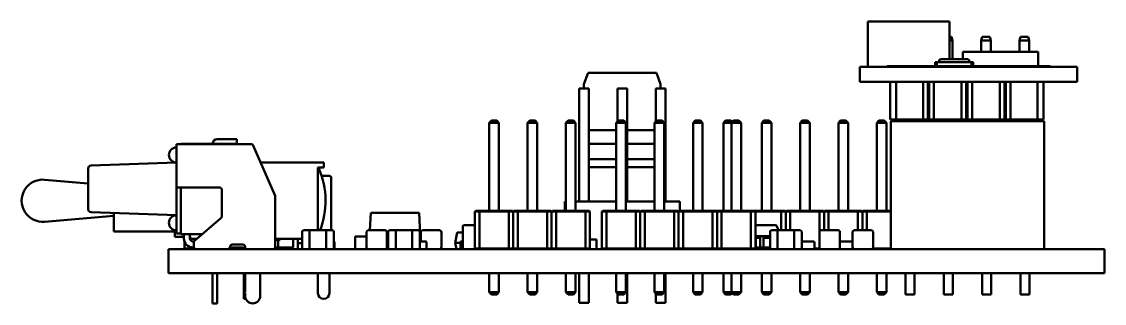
# Model space of a CAD drawing. Header units: inches. Extents: x 0.1 to 17, y 0.3 to 10.7.
# Drawn here: x 2.614 to 5.439, y 5.365 to 6.101 of the extents above; entities that cross this region are included whole.
import ezdxf

# ---------------------------------------------------------------- set-up
doc = ezdxf.new("R2010")
doc.units = ezdxf.units.IN
doc.header["$LTSCALE"] = 0.5
doc.header["$MEASUREMENT"] = 0
doc.layers.add('Visible (ANSI)', color=7, linetype='Continuous', lineweight=50)

msp = doc.modelspace()

# ---------------------------------------------------------------- linework, layer by layer
at = {"layer": 'Visible (ANSI)'}
for p, q in [((4.822, 6.1013), (4.822, 5.9832)), ((4.822, 6.1013), (5.0346, 6.1013)), ((5.0346, 6.1013), (5.0346, 6.0029)), ((5.0346, 6.062), (5.0398, 6.062)), ((5.0425, 6.0521), (5.0346, 6.0521)), ((5.0398, 6.062), (5.0425, 6.0521)), ((5.0425, 6.0029), (5.0425, 6.0521)), ((5.1199, 6.062), (5.1173, 6.0521)), ((5.1173, 6.0226), (5.1173, 6.0521)), ((5.1425, 6.0521), (5.1173, 6.0521)), ((5.1199, 6.062), (5.1398, 6.062)), ((5.1398, 6.062), (5.1425, 6.0521)), ((5.1425, 6.0226), (5.1425, 6.0521)), ((5.2199, 6.062), (5.2173, 6.0521)), ((5.2173, 6.0226), (5.2173, 6.0521)), ((5.2425, 6.0521), (5.2173, 6.0521)), ((5.2199, 6.062), (5.2398, 6.062)), ((5.2398, 6.062), (5.2425, 6.0521)), ((5.2425, 6.0226), (5.2425, 6.0521)), ((5.0692, 6.0226), (5.0692, 6.0029)), ((5.0692, 6.0226), (5.2661, 6.0226)), ((5.2661, 6.0226), (5.2661, 5.9852)), ((4.9976, 5.995), (4.9976, 5.9852)), ((4.9976, 5.995), (5.0015, 5.995)), ((5.0015, 5.995), (5.0015, 5.9852)), ((5.0015, 5.995), (5.0921, 5.995)), ((5.0074, 5.999), (5.0074, 5.995)), ((5.0113, 6.0029), (5.0153, 6.0029)), ((5.0153, 6.0029), (5.0783, 6.0029)), ((5.0783, 6.0029), (5.0822, 6.0029)), ((5.0862, 5.999), (5.0862, 5.995)), ((5.0921, 5.995), (5.0921, 5.9852)), ((5.0921, 5.995), (5.096, 5.995)), ((5.096, 5.995), (5.096, 5.9852)), ((4.081, 5.938), (4.0918, 5.9675)), ((4.0918, 5.9675), (4.2703, 5.9675)), ((4.2703, 5.9675), (4.281, 5.938)), ((4.8007, 5.9832), (4.8007, 5.9832)), ((5.3676, 5.9832), (4.8007, 5.9832)), ((4.8007, 5.9832), (5.3676, 5.9832)), ((4.8007, 5.9439), (4.8007, 5.9832)), ((4.8007, 5.9832), (5.3676, 5.9832)), ((4.872, 5.9852), (4.8759, 5.9852)), ((4.872, 5.9832), (4.872, 5.9852)), ((4.8759, 5.9852), (5.0176, 5.9852)), ((5.0176, 5.9852), (5.0216, 5.9852)), ((5.0216, 5.9852), (5.0255, 5.9852)), ((5.0216, 5.9852), (5.0216, 5.9832)), ((5.0255, 5.9852), (5.0385, 5.9852)), ((5.0385, 5.9852), (5.0425, 5.9852)), ((5.0425, 5.9852), (5.0464, 5.9852)), ((5.0425, 5.9832), (5.0425, 5.9852)), ((5.0464, 5.9852), (5.1094, 5.9852)), ((5.1094, 5.9852), (5.1133, 5.9852)), ((5.1133, 5.9852), (5.1173, 5.9852)), ((5.1133, 5.9852), (5.1133, 5.9832)), ((5.1173, 5.9852), (5.1302, 5.9852)), ((5.1302, 5.9852), (5.1342, 5.9852)), ((5.1342, 5.9852), (5.1381, 5.9852)), ((5.1342, 5.9832), (5.1342, 5.9852)), ((5.1381, 5.9852), (5.2011, 5.9852)), ((5.2011, 5.9852), (5.2051, 5.9852)), ((5.2051, 5.9852), (5.209, 5.9852)), ((5.2051, 5.9852), (5.2051, 5.9832)), ((5.209, 5.9852), (5.222, 5.9852)), ((5.222, 5.9852), (5.2259, 5.9852)), ((5.2259, 5.9852), (5.2299, 5.9852)), ((5.2259, 5.9832), (5.2259, 5.9852)), ((5.2299, 5.9852), (5.2928, 5.9852)), ((5.2928, 5.9852), (5.2968, 5.9852)), ((5.2968, 5.9852), (5.2968, 5.9832)), ((5.3676, 5.9832), (5.3676, 5.9832)), ((5.3676, 5.9439), (5.3676, 5.9832)), ((4.081, 5.938), (4.081, 5.9265)), ((4.281, 5.938), (4.281, 5.9265)), ((5.3676, 5.9439), (4.8007, 5.9439)), ((4.8007, 5.9439), (5.3676, 5.9439)), ((4.8007, 5.9439), (4.8007, 5.9439)), ((5.3676, 5.9439), (4.8007, 5.9439)), ((4.8799, 5.9261), (4.8799, 5.9439)), ((4.8956, 5.9439), (4.8956, 5.8454)), ((4.9663, 5.9439), (4.9663, 5.8454)), ((4.9781, 5.9439), (4.9781, 5.8454)), ((4.9816, 5.9439), (4.9816, 5.8454)), ((4.9934, 5.9439), (4.9934, 5.8454)), ((5.0663, 5.9439), (5.0663, 5.8454)), ((5.0781, 5.9439), (5.0781, 5.8454)), ((5.0816, 5.9439), (5.0816, 5.8454)), ((5.0934, 5.9439), (5.0934, 5.8454)), ((5.1663, 5.9439), (5.1663, 5.8454)), ((5.1781, 5.9439), (5.1781, 5.8454)), ((5.1816, 5.9439), (5.1816, 5.8454)), ((5.1934, 5.9439), (5.1934, 5.8454)), ((5.2641, 5.8454), (5.2641, 5.9439)), ((5.2799, 5.9439), (5.2799, 5.9261)), ((5.3676, 5.9439), (5.3676, 5.9439)), ((4.0936, 5.9265), (4.0684, 5.9265)), ((4.0684, 5.6313), (4.0684, 5.9265)), ((4.0936, 5.6313), (4.0936, 5.9265)), ((4.1684, 5.9265), (4.1684, 5.84)), ((4.1684, 5.9265), (4.1936, 5.9265)), ((4.1936, 5.9265), (4.1936, 5.6313)), ((4.2684, 5.9265), (4.2684, 5.84)), ((4.2684, 5.9265), (4.2936, 5.9265)), ((4.2936, 5.9265), (4.2936, 5.6313)), ((4.8799, 5.8454), (4.8799, 5.9261)), ((5.2799, 5.9261), (5.2799, 5.8454)), ((3.8343, 5.8372), (3.8402, 5.8431)), ((3.8343, 5.8372), (3.8343, 5.6068)), ((3.8595, 5.8372), (3.8343, 5.8372)), ((3.8402, 5.8431), (3.8536, 5.8431)), ((3.8595, 5.8372), (3.8536, 5.8431)), ((3.8595, 5.8372), (3.8595, 5.6068)), ((3.9343, 5.8372), (3.9402, 5.8431)), ((3.9343, 5.8372), (3.9343, 5.6068)), ((3.9595, 5.8372), (3.9343, 5.8372)), ((3.9402, 5.8431), (3.9536, 5.8431)), ((3.9595, 5.8372), (3.9536, 5.8431)), ((3.9595, 5.8372), (3.9595, 5.6068)), ((4.0343, 5.8372), (4.0402, 5.8431)), ((4.0343, 5.8372), (4.0343, 5.6068)), ((4.0595, 5.8372), (4.0343, 5.8372)), ((4.0402, 5.8431), (4.0536, 5.8431)), ((4.0595, 5.8372), (4.0536, 5.8431)), ((4.0595, 5.8372), (4.0595, 5.6068)), ((4.0936, 5.8178), (4.1656, 5.8178)), ((4.1715, 5.8431), (4.1656, 5.8372)), ((4.1656, 5.8372), (4.1656, 5.6068)), ((4.1908, 5.8372), (4.1656, 5.8372)), ((4.1715, 5.8431), (4.1849, 5.8431)), ((4.1849, 5.8431), (4.1908, 5.8372)), ((4.1908, 5.8372), (4.1908, 5.6068)), ((4.1936, 5.8178), (4.2656, 5.8178)), ((4.2715, 5.8431), (4.2656, 5.8372)), ((4.2656, 5.8372), (4.2656, 5.6068)), ((4.2908, 5.8372), (4.2656, 5.8372)), ((4.2715, 5.8431), (4.2849, 5.8431)), ((4.2849, 5.8431), (4.2908, 5.8372)), ((4.2908, 5.8372), (4.2908, 5.6068)), ((4.3715, 5.8431), (4.3656, 5.8372)), ((4.3656, 5.8372), (4.3656, 5.6068)), ((4.3908, 5.8372), (4.3656, 5.8372)), ((4.3715, 5.8431), (4.3849, 5.8431)), ((4.3849, 5.8431), (4.3908, 5.8372)), ((4.3908, 5.8372), (4.3908, 5.6068)), ((4.4448, 5.8372), (4.4507, 5.8431)), ((4.4448, 5.8372), (4.4448, 5.6068)), ((4.4656, 5.8372), (4.4448, 5.8372)), ((4.4507, 5.8431), (4.4641, 5.8431)), ((4.4678, 5.8394), (4.4641, 5.8431)), ((4.4715, 5.8431), (4.4656, 5.8372)), ((4.4656, 5.8372), (4.4656, 5.6068)), ((4.4908, 5.8372), (4.4656, 5.8372)), ((4.4715, 5.8431), (4.4849, 5.8431)), ((4.4849, 5.8431), (4.4908, 5.8372)), ((4.4908, 5.8372), (4.4908, 5.6068)), ((4.5448, 5.8372), (4.5507, 5.8431)), ((4.5448, 5.8372), (4.5448, 5.6068)), ((4.57, 5.8372), (4.5448, 5.8372)), ((4.5507, 5.8431), (4.5641, 5.8431)), ((4.57, 5.8372), (4.5641, 5.8431)), ((4.57, 5.8372), (4.57, 5.6068)), ((4.6448, 5.8372), (4.6507, 5.8431)), ((4.6448, 5.8372), (4.6448, 5.6068)), ((4.67, 5.8372), (4.6448, 5.8372)), ((4.6507, 5.8431), (4.6641, 5.8431)), ((4.67, 5.8372), (4.6641, 5.8431)), ((4.67, 5.8372), (4.67, 5.6068)), ((4.7448, 5.8372), (4.7507, 5.8431)), ((4.7448, 5.8372), (4.7448, 5.6068)), ((4.77, 5.8372), (4.7448, 5.8372)), ((4.7507, 5.8431), (4.7641, 5.8431)), ((4.77, 5.8372), (4.7641, 5.8431)), ((4.77, 5.8372), (4.77, 5.6068)), ((4.8448, 5.8372), (4.8507, 5.8431)), ((4.8448, 5.8372), (4.8448, 5.6068)), ((4.87, 5.8372), (4.8448, 5.8372)), ((4.8507, 5.8431), (4.8641, 5.8431)), ((4.87, 5.8372), (4.8641, 5.8431)), ((4.87, 5.8372), (4.87, 5.6068)), ((4.8956, 5.8454), (4.8799, 5.8454)), ((4.8814, 5.8415), (4.8814, 5.5068)), ((4.8814, 5.8415), (5.2814, 5.8415)), ((4.8956, 5.8454), (4.9663, 5.8454)), ((4.9173, 5.8415), (4.9173, 5.8454)), ((4.9425, 5.8415), (4.9425, 5.8454)), ((4.9663, 5.8454), (4.9781, 5.8454)), ((4.9781, 5.8454), (4.9816, 5.8454)), ((4.9816, 5.8454), (4.9934, 5.8454)), ((4.9934, 5.8454), (5.0663, 5.8454)), ((5.0173, 5.8415), (5.0173, 5.8454)), ((5.0425, 5.8415), (5.0425, 5.8454)), ((5.0663, 5.8454), (5.0781, 5.8454)), ((5.0781, 5.8454), (5.0816, 5.8454)), ((5.0816, 5.8454), (5.0934, 5.8454)), ((5.0934, 5.8454), (5.1663, 5.8454)), ((5.1173, 5.8415), (5.1173, 5.8454)), ((5.1425, 5.8415), (5.1425, 5.8454)), ((5.1663, 5.8454), (5.1781, 5.8454)), ((5.1781, 5.8454), (5.1816, 5.8454)), ((5.1816, 5.8454), (5.1934, 5.8454)), ((5.1934, 5.8454), (5.2641, 5.8454)), ((5.2173, 5.8415), (5.2173, 5.8454)), ((5.2425, 5.8415), (5.2425, 5.8454)), ((5.2799, 5.8454), (5.2641, 5.8454)), ((5.2814, 5.8415), (5.2814, 5.5068)), ((3.1757, 5.7942), (3.1245, 5.7942)), ((3.1757, 5.7824), (3.1757, 5.7942)), ((3.0182, 5.6683), (3.0182, 5.7813)), ((3.0182, 5.7813), (3.034, 5.7813)), ((3.03, 5.7824), (3.03, 5.7813)), ((3.1482, 5.7824), (3.03, 5.7824)), ((3.034, 5.7813), (3.2132, 5.7813)), ((3.1482, 5.7824), (3.1482, 5.7813)), ((3.1482, 5.7824), (3.1757, 5.7824)), ((3.16, 5.7813), (3.16, 5.7824)), ((3.2186, 5.7777), (3.2756, 5.6458)), ((4.0936, 5.7817), (4.1656, 5.7817)), ((4.1936, 5.7817), (4.2656, 5.7817)), ((2.7955, 5.7254), (3.0182, 5.7332)), ((3.2377, 5.7334), (3.4023, 5.7334)), ((3.4023, 5.7334), (3.4023, 5.7202)), ((4.0936, 5.7423), (4.1656, 5.7423)), ((4.1936, 5.7423), (4.2656, 5.7423)), ((2.7879, 5.7176), (2.7879, 5.6111)), ((3.3873, 5.7202), (3.3873, 5.5561)), ((3.4023, 5.7202), (3.3873, 5.7202)), ((4.0936, 5.7214), (4.1656, 5.7214)), ((4.1936, 5.7214), (4.2656, 5.7214)), ((2.7879, 5.6784), (2.6744, 5.6883)), ((3.418, 5.6982), (3.3971, 5.6982)), ((3.422, 5.5561), (3.422, 5.6942)), ((3.0182, 5.6624), (3.0182, 5.6683)), ((3.0182, 5.6683), (3.034, 5.6683)), ((3.0182, 5.5631), (3.0182, 5.6624)), ((3.03, 5.6659), (3.03, 5.6683)), ((3.03, 5.562), (3.03, 5.6659)), ((3.1304, 5.6683), (3.034, 5.6683)), ((3.1363, 5.5922), (3.1363, 5.6624)), ((3.2761, 5.6434), (3.2761, 5.5128)), ((4.031, 5.6313), (4.031, 5.6068)), ((4.031, 5.6313), (4.0343, 5.6313)), ((4.0595, 5.6313), (4.1656, 5.6313)), ((4.1908, 5.6313), (4.2656, 5.6313)), ((4.2908, 5.6313), (4.331, 5.6313)), ((4.331, 5.6313), (4.331, 5.6068)), ((2.8547, 5.5943), (2.6744, 5.5785)), ((2.7955, 5.6032), (3.0182, 5.5954)), ((2.8547, 5.5532), (2.8547, 5.6011)), ((3.5251, 5.6013), (3.5228, 5.5561)), ((3.6511, 5.6013), (3.5251, 5.6013)), ((3.6511, 5.6013), (3.6551, 5.5265)), ((3.7989, 5.6068), (3.7969, 5.6049)), ((3.7969, 5.5088), (3.7969, 5.6049)), ((3.8087, 5.6049), (3.7969, 5.6049)), ((3.7989, 5.6068), (3.8095, 5.6068)), ((3.8095, 5.6068), (3.8087, 5.6049)), ((3.8087, 5.6049), (3.8087, 5.5088)), ((3.8851, 5.6049), (3.8087, 5.6049)), ((3.8095, 5.6068), (3.8843, 5.6068)), ((3.8843, 5.6068), (3.8949, 5.6068)), ((3.8843, 5.6068), (3.8851, 5.6049)), ((3.8851, 5.5088), (3.8851, 5.6049)), ((3.8969, 5.6049), (3.8851, 5.6049)), ((3.8969, 5.6049), (3.8949, 5.6068)), ((3.8989, 5.6068), (3.8969, 5.6049)), ((3.8969, 5.6049), (3.8969, 5.5088)), ((3.8969, 5.5088), (3.8969, 5.6049)), ((3.9087, 5.6049), (3.8969, 5.6049)), ((3.8989, 5.6068), (3.9095, 5.6068)), ((3.9095, 5.6068), (3.9087, 5.6049)), ((3.9087, 5.6049), (3.9087, 5.5088)), ((3.9851, 5.6049), (3.9087, 5.6049)), ((3.9095, 5.6068), (3.9843, 5.6068)), ((3.9843, 5.6068), (3.9949, 5.6068)), ((3.9843, 5.6068), (3.9851, 5.6049)), ((3.9851, 5.5088), (3.9851, 5.6049)), ((3.9969, 5.6049), (3.9851, 5.6049)), ((3.9969, 5.6049), (3.9949, 5.6068)), ((3.9989, 5.6068), (3.9969, 5.6049)), ((3.9969, 5.5088), (3.9969, 5.6049)), ((4.0087, 5.6049), (3.9969, 5.6049)), ((3.9969, 5.6049), (3.9969, 5.5088)), ((3.9989, 5.6068), (4.0095, 5.6068)), ((4.0095, 5.6068), (4.0087, 5.6049)), ((4.0087, 5.6049), (4.0087, 5.5088)), ((4.0851, 5.6049), (4.0087, 5.6049)), ((4.0095, 5.6068), (4.0843, 5.6068)), ((4.0843, 5.6068), (4.0949, 5.6068)), ((4.0843, 5.6068), (4.0851, 5.6049)), ((4.0851, 5.5088), (4.0851, 5.6049)), ((4.0969, 5.6049), (4.0851, 5.6049)), ((4.0969, 5.6049), (4.0949, 5.6068)), ((4.0969, 5.6049), (4.0969, 5.5088)), ((4.1282, 5.6049), (4.1301, 5.6068)), ((4.1282, 5.5088), (4.1282, 5.6049)), ((4.14, 5.6049), (4.1282, 5.6049)), ((4.1301, 5.6068), (4.1408, 5.6068)), ((4.14, 5.6049), (4.1408, 5.6068)), ((4.14, 5.6049), (4.14, 5.5088)), ((4.2163, 5.6049), (4.14, 5.6049)), ((4.1408, 5.6068), (4.2155, 5.6068)), ((4.2155, 5.6068), (4.2262, 5.6068)), ((4.2163, 5.6049), (4.2155, 5.6068)), ((4.2163, 5.5088), (4.2163, 5.6049)), ((4.2282, 5.6049), (4.2163, 5.6049)), ((4.2262, 5.6068), (4.2282, 5.6049)), ((4.2282, 5.6049), (4.2301, 5.6068)), ((4.2282, 5.5088), (4.2282, 5.6049)), ((4.24, 5.6049), (4.2282, 5.6049)), ((4.2282, 5.6049), (4.2282, 5.5088)), ((4.2301, 5.6068), (4.2408, 5.6068)), ((4.24, 5.6049), (4.2408, 5.6068)), ((4.24, 5.6049), (4.24, 5.5088)), ((4.3163, 5.6049), (4.24, 5.6049)), ((4.2408, 5.6068), (4.3155, 5.6068)), ((4.3155, 5.6068), (4.3262, 5.6068)), ((4.3163, 5.6049), (4.3155, 5.6068)), ((4.3163, 5.5088), (4.3163, 5.6049)), ((4.3282, 5.6049), (4.3163, 5.6049)), ((4.3262, 5.6068), (4.3282, 5.6049)), ((4.3282, 5.6049), (4.3301, 5.6068)), ((4.3282, 5.6049), (4.3282, 5.5088)), ((4.3282, 5.5088), (4.3282, 5.6049)), ((4.34, 5.6049), (4.3282, 5.6049)), ((4.3301, 5.6068), (4.3408, 5.6068)), ((4.34, 5.6049), (4.3408, 5.6068)), ((4.34, 5.6049), (4.34, 5.5088)), ((4.4163, 5.6049), (4.34, 5.6049)), ((4.3408, 5.6068), (4.4155, 5.6068)), ((4.4155, 5.6068), (4.4262, 5.6068)), ((4.4163, 5.6049), (4.4155, 5.6068)), ((4.4163, 5.5088), (4.4163, 5.6049)), ((4.4282, 5.6049), (4.4163, 5.6049)), ((4.4262, 5.6068), (4.4282, 5.6049)), ((4.4262, 5.6068), (4.4301, 5.6068)), ((4.4282, 5.6049), (4.4301, 5.6068)), ((4.4282, 5.5088), (4.4282, 5.6049)), ((4.44, 5.6049), (4.4282, 5.6049)), ((4.4282, 5.6049), (4.4282, 5.5088)), ((4.4301, 5.6068), (4.4408, 5.6068)), ((4.44, 5.6049), (4.4408, 5.6068)), ((4.44, 5.6049), (4.44, 5.5088)), ((4.5163, 5.6049), (4.44, 5.6049)), ((4.4408, 5.6068), (4.5155, 5.6068)), ((4.5155, 5.6068), (4.5262, 5.6068)), ((4.5163, 5.6049), (4.5155, 5.6068)), ((4.5163, 5.5088), (4.5163, 5.6049)), ((4.5282, 5.6049), (4.5163, 5.6049)), ((4.5262, 5.6068), (4.5282, 5.6049)), ((4.5262, 5.6068), (4.5948, 5.6068)), ((4.5282, 5.6049), (4.5282, 5.5088)), ((4.5956, 5.6049), (4.5282, 5.6049)), ((4.5948, 5.6068), (4.6054, 5.6068)), ((4.5948, 5.6068), (4.5956, 5.6049)), ((4.5956, 5.5561), (4.5956, 5.6049)), ((4.6074, 5.6049), (4.5956, 5.6049)), ((4.6074, 5.6049), (4.6054, 5.6068)), ((4.6094, 5.6068), (4.6074, 5.6049)), ((4.6074, 5.5561), (4.6074, 5.6049)), ((4.6192, 5.6049), (4.6074, 5.6049)), ((4.6074, 5.6049), (4.6074, 5.5561)), ((4.6094, 5.6068), (4.62, 5.6068)), ((4.62, 5.6068), (4.6192, 5.6049)), ((4.6192, 5.6049), (4.6192, 5.5561)), ((4.6956, 5.6049), (4.6192, 5.6049)), ((4.62, 5.6068), (4.6948, 5.6068)), ((4.6948, 5.6068), (4.7054, 5.6068)), ((4.6948, 5.6068), (4.6956, 5.6049)), ((4.6956, 5.5533), (4.6956, 5.6049)), ((4.7074, 5.6049), (4.6956, 5.6049)), ((4.7074, 5.6049), (4.7054, 5.6068)), ((4.7094, 5.6068), (4.7074, 5.6049)), ((4.7074, 5.6049), (4.7074, 5.5561)), ((4.7074, 5.5561), (4.7074, 5.6049)), ((4.7192, 5.6049), (4.7074, 5.6049)), ((4.7094, 5.6068), (4.72, 5.6068)), ((4.72, 5.6068), (4.7192, 5.6049)), ((4.7192, 5.6049), (4.7192, 5.5561)), ((4.7956, 5.6049), (4.7192, 5.6049)), ((4.72, 5.6068), (4.7948, 5.6068)), ((4.7948, 5.6068), (4.8054, 5.6068)), ((4.7948, 5.6068), (4.7956, 5.6049)), ((4.7956, 5.5561), (4.7956, 5.6049)), ((4.8074, 5.6049), (4.7956, 5.6049)), ((4.8074, 5.6049), (4.8054, 5.6068)), ((4.8094, 5.6068), (4.8074, 5.6049)), ((4.8074, 5.5561), (4.8074, 5.6049)), ((4.8192, 5.6049), (4.8074, 5.6049)), ((4.8074, 5.6049), (4.8074, 5.5561)), ((4.8094, 5.6068), (4.82, 5.6068)), ((4.82, 5.6068), (4.8192, 5.6049)), ((4.8192, 5.6049), (4.8192, 5.5561)), ((4.8814, 5.6049), (4.8192, 5.6049)), ((4.82, 5.6068), (4.8814, 5.6068)), ((3.0656, 5.5283), (3.1343, 5.5878)), ((3.7653, 5.5108), (3.7653, 5.5659)), ((3.7692, 5.5698), (3.7969, 5.5698)), ((4.5282, 5.5698), (4.5801, 5.5698)), ((4.5883, 5.5561), (4.5841, 5.567)), ((2.8547, 5.5532), (3.0141, 5.5532)), ((3.0141, 5.5389), (3.0141, 5.5532)), ((3.0377, 5.5389), (3.0141, 5.5389)), ((3.0182, 5.5474), (3.0182, 5.5631)), ((3.0182, 5.5474), (3.03, 5.5474)), ((3.03, 5.562), (3.03, 5.5462)), ((3.03, 5.5462), (3.0863, 5.5462)), ((3.0377, 5.5462), (3.0377, 5.5348)), ((3.0535, 5.5413), (3.0535, 5.5462)), ((3.0535, 5.5348), (3.0535, 5.5462)), ((3.0538, 5.5389), (3.0535, 5.5389)), ((3.346, 5.5521), (3.346, 5.5108)), ((3.3657, 5.5561), (3.3499, 5.5561)), ((3.3657, 5.5521), (3.3657, 5.5561)), ((3.409, 5.5561), (3.3657, 5.5561)), ((3.3657, 5.5561), (3.3657, 5.5521)), ((3.3657, 5.5108), (3.3657, 5.5521)), ((3.3657, 5.5108), (3.3657, 5.5521)), ((3.409, 5.5521), (3.409, 5.5561)), ((3.4247, 5.5561), (3.409, 5.5561)), ((3.409, 5.5561), (3.409, 5.5521)), ((3.409, 5.5108), (3.409, 5.5521)), ((3.409, 5.5108), (3.409, 5.5521)), ((3.4287, 5.5108), (3.4287, 5.5521)), ((3.5143, 5.5403), (3.484, 5.5403)), ((3.484, 5.5068), (3.484, 5.5403)), ((3.5143, 5.5521), (3.5143, 5.5108)), ((3.5635, 5.5561), (3.5182, 5.5561)), ((3.5674, 5.5108), (3.5674, 5.5521)), ((3.5704, 5.5521), (3.5704, 5.5108)), ((3.5901, 5.5561), (3.5743, 5.5561)), ((3.5901, 5.5521), (3.5901, 5.5561)), ((3.6334, 5.5561), (3.5901, 5.5561)), ((3.5901, 5.5561), (3.5901, 5.5521)), ((3.5901, 5.5108), (3.5901, 5.5521)), ((3.5901, 5.5108), (3.5901, 5.5521)), ((3.6334, 5.5521), (3.6334, 5.5561)), ((3.6491, 5.5561), (3.6334, 5.5561)), ((3.6334, 5.5561), (3.6334, 5.5521)), ((3.6334, 5.5108), (3.6334, 5.5521)), ((3.6334, 5.5108), (3.6334, 5.5521)), ((3.6531, 5.5108), (3.6531, 5.5521)), ((3.656, 5.5521), (3.656, 5.5265)), ((3.7052, 5.5561), (3.66, 5.5561)), ((3.7092, 5.5108), (3.7092, 5.5521)), ((3.7505, 5.5505), (3.7456, 5.523)), ((3.7653, 5.5505), (3.7505, 5.5505)), ((4.5282, 5.5408), (4.5295, 5.5408)), ((4.5295, 5.5408), (4.5405, 5.5408)), ((4.5295, 5.5408), (4.5295, 5.5389)), ((4.5295, 5.5131), (4.5295, 5.5389)), ((4.5295, 5.5365), (4.5405, 5.5365)), ((4.5405, 5.5408), (4.5405, 5.5389)), ((4.5405, 5.5408), (4.5491, 5.5408)), ((4.5405, 5.5131), (4.5405, 5.5389)), ((4.5491, 5.5408), (4.5665, 5.5408)), ((4.5491, 5.5408), (4.5491, 5.5389)), ((4.5491, 5.5131), (4.5491, 5.5389)), ((4.5491, 5.5365), (4.5665, 5.5365)), ((4.5665, 5.5521), (4.5665, 5.5108)), ((4.5862, 5.5561), (4.5704, 5.5561)), ((4.5862, 5.5521), (4.5862, 5.5561)), ((4.6295, 5.5561), (4.5862, 5.5561)), ((4.5862, 5.5561), (4.5862, 5.5521)), ((4.5862, 5.5108), (4.5862, 5.5521)), ((4.5862, 5.5108), (4.5862, 5.5521)), ((4.6295, 5.5521), (4.6295, 5.5561)), ((4.6452, 5.5561), (4.6295, 5.5561)), ((4.6295, 5.5561), (4.6295, 5.5521)), ((4.6295, 5.5108), (4.6295, 5.5521)), ((4.6295, 5.5108), (4.6295, 5.5521)), ((4.6491, 5.5108), (4.6491, 5.5521)), ((4.6954, 5.5521), (4.6954, 5.5108)), ((4.7446, 5.5561), (4.6993, 5.5561)), ((4.7486, 5.5108), (4.7486, 5.5521)), ((4.782, 5.5521), (4.782, 5.5108)), ((4.8312, 5.5561), (4.786, 5.5561)), ((4.8352, 5.5108), (4.8352, 5.5521)), ((2.9976, 5.4442), (2.9976, 5.5068)), ((2.9976, 5.5068), (3.0763, 5.5068)), ((3.0393, 5.5263), (3.0393, 5.5088)), ((3.0393, 5.5088), (3.065, 5.5088)), ((3.0715, 5.5334), (3.0613, 5.5334)), ((3.0644, 5.5269), (3.0613, 5.5269)), ((3.0613, 5.5112), (3.0637, 5.5112)), ((3.0635, 5.5128), (3.0635, 5.5238)), ((5.3598, 5.5068), (3.0763, 5.5068)), ((3.1574, 5.5068), (3.1574, 5.5102)), ((3.1578, 5.5112), (3.1901, 5.5112)), ((3.1915, 5.5187), (3.1639, 5.5187)), ((3.1692, 5.5068), (3.1692, 5.5112)), ((3.1974, 5.5068), (3.1974, 5.5128)), ((3.2834, 5.5108), (3.2758, 5.5108)), ((3.346, 5.5334), (3.2761, 5.5334)), ((3.2834, 5.5305), (3.2761, 5.5305)), ((3.2834, 5.5108), (3.2834, 5.5305)), ((3.3228, 5.5108), (3.2834, 5.5108)), ((3.3228, 5.5108), (3.3228, 5.5305)), ((3.3346, 5.5265), (3.3346, 5.5305)), ((3.3346, 5.5226), (3.3346, 5.5265)), ((3.346, 5.5226), (3.3346, 5.5226)), ((3.3346, 5.5068), (3.3346, 5.5226)), ((3.3462, 5.5068), (3.3462, 5.5096)), ((3.3657, 5.5068), (3.3657, 5.5108)), ((3.3657, 5.5108), (3.3657, 5.5068)), ((3.409, 5.5068), (3.409, 5.5108)), ((3.409, 5.5108), (3.409, 5.5068)), ((3.4287, 5.5265), (3.4287, 5.5265)), ((3.4306, 5.5246), (3.4306, 5.5088)), ((3.5674, 5.5265), (3.5704, 5.5265)), ((3.5901, 5.5068), (3.5901, 5.5108)), ((3.5901, 5.5108), (3.5901, 5.5068)), ((3.6334, 5.5068), (3.6334, 5.5108)), ((3.6334, 5.5108), (3.6334, 5.5068)), ((3.6531, 5.5265), (3.6688, 5.5265)), ((3.6708, 5.5246), (3.6708, 5.5088)), ((3.7588, 5.523), (3.7456, 5.523)), ((3.7484, 5.5072), (3.7456, 5.523)), ((3.7484, 5.5072), (3.7588, 5.5072)), ((3.7588, 5.5268), (3.7653, 5.5268)), ((3.7588, 5.5268), (3.7588, 5.5204)), ((3.7588, 5.5204), (3.7588, 5.5144)), ((3.7588, 5.5144), (3.7588, 5.5112)), ((3.7588, 5.5112), (3.7653, 5.5112)), ((3.7588, 5.5112), (3.7588, 5.5072)), ((3.7588, 5.5072), (3.7675, 5.5072)), ((3.7969, 5.5088), (3.8087, 5.5088)), ((3.7989, 5.5068), (3.7969, 5.5088)), ((3.8087, 5.5088), (3.8851, 5.5088)), ((3.8095, 5.5068), (3.8087, 5.5088)), ((3.8843, 5.5068), (3.8851, 5.5088)), ((3.8851, 5.5088), (3.8969, 5.5088)), ((3.8969, 5.5088), (3.8949, 5.5068)), ((3.8969, 5.5088), (3.9087, 5.5088)), ((3.8989, 5.5068), (3.8969, 5.5088)), ((3.9087, 5.5088), (3.9851, 5.5088)), ((3.9095, 5.5068), (3.9087, 5.5088)), ((3.9843, 5.5068), (3.9851, 5.5088)), ((3.9851, 5.5088), (3.9969, 5.5088)), ((3.9969, 5.5088), (3.9949, 5.5068)), ((3.9969, 5.5088), (4.0087, 5.5088)), ((3.9989, 5.5068), (3.9969, 5.5088)), ((4.0087, 5.5088), (4.0851, 5.5088)), ((4.0095, 5.5068), (4.0087, 5.5088)), ((4.0843, 5.5068), (4.0851, 5.5088)), ((4.0851, 5.5088), (4.0969, 5.5088)), ((4.0969, 5.5088), (4.0949, 5.5068)), ((4.1141, 5.532), (4.0969, 5.532)), ((4.1141, 5.5068), (4.1141, 5.532)), ((4.1282, 5.5088), (4.14, 5.5088)), ((4.1282, 5.5088), (4.1301, 5.5068)), ((4.14, 5.5088), (4.2163, 5.5088)), ((4.14, 5.5088), (4.1408, 5.5068)), ((4.2163, 5.5088), (4.2155, 5.5068)), ((4.2163, 5.5088), (4.2282, 5.5088)), ((4.2282, 5.5088), (4.2262, 5.5068)), ((4.2282, 5.5088), (4.24, 5.5088)), ((4.2282, 5.5088), (4.2301, 5.5068)), ((4.24, 5.5088), (4.3163, 5.5088)), ((4.24, 5.5088), (4.2408, 5.5068)), ((4.3163, 5.5088), (4.3155, 5.5068)), ((4.3163, 5.5088), (4.3282, 5.5088)), ((4.3282, 5.5088), (4.3262, 5.5068)), ((4.3282, 5.5088), (4.34, 5.5088)), ((4.3282, 5.5088), (4.3301, 5.5068)), ((4.34, 5.5088), (4.4163, 5.5088)), ((4.34, 5.5088), (4.3408, 5.5068)), ((4.4163, 5.5088), (4.4155, 5.5068)), ((4.4163, 5.5088), (4.4282, 5.5088)), ((4.4282, 5.5088), (4.4262, 5.5068)), ((4.4282, 5.5088), (4.44, 5.5088)), ((4.4282, 5.5088), (4.4301, 5.5068)), ((4.44, 5.5088), (4.5163, 5.5088)), ((4.44, 5.5088), (4.4408, 5.5068)), ((4.5163, 5.5088), (4.5155, 5.5068)), ((4.5163, 5.5088), (4.5282, 5.5088)), ((4.5282, 5.5088), (4.5262, 5.5068)), ((4.5282, 5.5112), (4.5295, 5.5112)), ((4.5295, 5.5112), (4.5295, 5.5131)), ((4.5295, 5.5068), (4.5295, 5.5112)), ((4.5295, 5.5108), (4.5405, 5.5108)), ((4.5295, 5.5088), (4.5405, 5.5088)), ((4.5405, 5.5112), (4.5405, 5.5131)), ((4.5405, 5.5068), (4.5405, 5.5112)), ((4.5405, 5.5112), (4.5491, 5.5112)), ((4.5491, 5.5112), (4.5491, 5.5131)), ((4.5491, 5.5068), (4.5491, 5.5112)), ((4.5491, 5.5108), (4.5665, 5.5108)), ((4.5491, 5.5088), (4.567, 5.5088)), ((4.5862, 5.5068), (4.5862, 5.5108)), ((4.5862, 5.5108), (4.5862, 5.5068)), ((4.6295, 5.5068), (4.6295, 5.5108)), ((4.6295, 5.5108), (4.6295, 5.5068)), ((4.6491, 5.5265), (4.6806, 5.5265)), ((4.6826, 5.5246), (4.6826, 5.5088)), ((4.6826, 5.5088), (4.6956, 5.5088)), ((4.6948, 5.5068), (4.6956, 5.5088)), ((4.6956, 5.5088), (4.6956, 5.5096)), ((4.6956, 5.5088), (4.6959, 5.5088)), ((4.7486, 5.5265), (4.782, 5.5265)), ((4.8346, 5.5088), (4.8814, 5.5088)), ((5.3598, 5.5068), (5.4385, 5.5068)), ((5.4385, 5.4442), (5.4385, 5.5068)), ((2.9976, 5.4442), (3.0763, 5.4442)), ((5.3598, 5.4442), (3.0763, 5.4442)), ((3.1127, 5.4442), (3.1127, 5.3789)), ((3.1245, 5.3789), (3.1245, 5.4442)), ((3.1944, 5.4442), (3.1944, 5.3919)), ((3.1974, 5.4442), (3.1974, 5.4412)), ((3.1974, 5.4412), (3.1974, 5.4299)), ((3.1974, 5.4299), (3.1974, 5.3949)), ((3.2367, 5.4412), (3.2367, 5.4442)), ((3.2367, 5.4299), (3.2367, 5.4412)), ((3.2367, 5.3949), (3.2367, 5.4299)), ((3.3873, 5.4442), (3.3873, 5.3919)), ((3.4173, 5.3919), (3.4173, 5.4442)), ((3.8343, 5.4442), (3.8343, 5.3946)), ((3.8595, 5.4442), (3.8595, 5.3946)), ((3.9343, 5.4442), (3.9343, 5.3946)), ((3.9595, 5.4442), (3.9595, 5.3946)), ((4.0343, 5.4442), (4.0343, 5.3946)), ((4.0595, 5.4442), (4.0595, 5.3946)), ((4.0684, 5.3667), (4.0684, 5.4442)), ((4.0936, 5.3667), (4.0936, 5.4442)), ((4.1656, 5.4442), (4.1656, 5.3946)), ((4.1908, 5.4442), (4.1908, 5.3946)), ((4.1936, 5.4442), (4.1936, 5.3667)), ((4.2656, 5.4442), (4.2656, 5.3946)), ((4.2908, 5.4442), (4.2908, 5.3946)), ((4.2936, 5.4442), (4.2936, 5.3667)), ((4.3656, 5.4442), (4.3656, 5.3946)), ((4.3908, 5.4442), (4.3908, 5.3946)), ((4.4448, 5.4442), (4.4448, 5.3946)), ((4.4656, 5.4442), (4.4656, 5.3946)), ((4.4908, 5.4442), (4.4908, 5.3946)), ((4.5448, 5.4442), (4.5448, 5.3946)), ((4.57, 5.4442), (4.57, 5.3946)), ((4.6448, 5.4442), (4.6448, 5.3946)), ((4.67, 5.4442), (4.67, 5.3946)), ((4.7448, 5.4442), (4.7448, 5.3946)), ((4.77, 5.4442), (4.77, 5.3946)), ((4.8448, 5.4442), (4.8448, 5.3946)), ((4.87, 5.4442), (4.87, 5.3946)), ((4.9196, 5.3887), (4.9196, 5.4442)), ((4.9432, 5.3887), (4.9432, 5.4442)), ((5.0196, 5.3887), (5.0196, 5.4442)), ((5.0432, 5.3887), (5.0432, 5.4442)), ((5.1196, 5.3887), (5.1196, 5.4442)), ((5.1432, 5.3887), (5.1432, 5.4442)), ((5.2196, 5.3887), (5.2196, 5.4442)), ((5.2432, 5.3887), (5.2432, 5.4442)), ((5.3598, 5.4442), (5.4385, 5.4442)), ((3.2367, 5.3934), (3.2367, 5.3949)), ((3.8343, 5.3946), (3.8595, 5.3946)), ((3.8402, 5.3887), (3.8343, 5.3946)), ((3.8595, 5.3946), (3.8536, 5.3887)), ((3.9343, 5.3946), (3.9595, 5.3946)), ((3.9402, 5.3887), (3.9343, 5.3946)), ((3.9595, 5.3946), (3.9536, 5.3887)), ((4.0343, 5.3946), (4.0595, 5.3946)), ((4.0402, 5.3887), (4.0343, 5.3946)), ((4.0595, 5.3946), (4.0536, 5.3887)), ((4.1656, 5.3946), (4.1908, 5.3946)), ((4.1656, 5.3946), (4.1715, 5.3887)), ((4.1849, 5.3887), (4.1908, 5.3946)), ((4.2656, 5.3946), (4.2908, 5.3946)), ((4.2656, 5.3946), (4.2715, 5.3887)), ((4.2849, 5.3887), (4.2908, 5.3946)), ((4.3656, 5.3946), (4.3908, 5.3946)), ((4.3656, 5.3946), (4.3715, 5.3887)), ((4.3849, 5.3887), (4.3908, 5.3946)), ((4.4448, 5.3946), (4.4656, 5.3946)), ((4.4507, 5.3887), (4.4448, 5.3946)), ((4.4656, 5.3946), (4.4908, 5.3946)), ((4.4656, 5.3946), (4.4715, 5.3887)), ((4.4849, 5.3887), (4.4908, 5.3946)), ((4.5448, 5.3946), (4.57, 5.3946)), ((4.5507, 5.3887), (4.5448, 5.3946)), ((4.57, 5.3946), (4.5641, 5.3887)), ((4.6448, 5.3946), (4.67, 5.3946)), ((4.6507, 5.3887), (4.6448, 5.3946)), ((4.67, 5.3946), (4.6641, 5.3887)), ((4.7448, 5.3946), (4.77, 5.3946)), ((4.7507, 5.3887), (4.7448, 5.3946)), ((4.77, 5.3946), (4.7641, 5.3887)), ((4.8448, 5.3946), (4.87, 5.3946)), ((4.8507, 5.3887), (4.8448, 5.3946)), ((4.87, 5.3946), (4.8641, 5.3887)), ((3.1127, 5.3789), (3.1127, 5.3651)), ((3.1245, 5.3651), (3.1245, 5.3789)), ((3.1944, 5.3769), (3.1944, 5.3919)), ((3.199, 5.3769), (3.1944, 5.3769)), ((3.1974, 5.3934), (3.1974, 5.3848)), ((3.2367, 5.3848), (3.2367, 5.3934)), ((3.8536, 5.3887), (3.8402, 5.3887)), ((3.9536, 5.3887), (3.9402, 5.3887)), ((4.0536, 5.3887), (4.0402, 5.3887)), ((4.0936, 5.3667), (4.0684, 5.3667)), ((4.1684, 5.3918), (4.1684, 5.3667)), ((4.1684, 5.3667), (4.1936, 5.3667)), ((4.1849, 5.3887), (4.1715, 5.3887)), ((4.2684, 5.3918), (4.2684, 5.3667)), ((4.2684, 5.3667), (4.2936, 5.3667)), ((4.2849, 5.3887), (4.2715, 5.3887)), ((4.3849, 5.3887), (4.3715, 5.3887)), ((4.4641, 5.3887), (4.4507, 5.3887)), ((4.4678, 5.3924), (4.4641, 5.3887)), ((4.4849, 5.3887), (4.4715, 5.3887)), ((4.5641, 5.3887), (4.5507, 5.3887)), ((4.6641, 5.3887), (4.6507, 5.3887)), ((4.7641, 5.3887), (4.7507, 5.3887)), ((4.8641, 5.3887), (4.8507, 5.3887)), ((4.9196, 5.3887), (4.9432, 5.3887)), ((5.0196, 5.3887), (5.0432, 5.3887)), ((5.1196, 5.3887), (5.1432, 5.3887)), ((5.2196, 5.3887), (5.2432, 5.3887)), ((3.1127, 5.3651), (3.1245, 5.3651))]:
    msp.add_line(p, q, dxfattribs=at)
for centre, radius, start, end in [((5.0113, 5.999), 0.00394, 90, 180), ((5.0822, 5.999), 0.00394, 0, 90), ((3.1245, 5.7824), 0.0118, 90, 180), ((3.0182, 5.7529), 0.0197, 90, 270), ((3.2132, 5.7754), 0.00591, 23.3777, 90), ((2.7958, 5.7176), 0.00787, 92, 180), ((3.1905, 5.6334), 0.2165, 339.0672, 22.4259), ((2.6696, 5.6334), 0.0551, 85, 275), ((3.418, 5.6942), 0.00394, 0, 90), ((3.1304, 5.6624), 0.00591, 0, 90), ((3.2702, 5.6434), 0.00591, 0, 23.3777), ((2.7958, 5.6111), 0.00787, 180, 268), ((3.0182, 5.5757), 0.0197, 90, 270), ((3.1304, 5.5922), 0.00591, 310.8554, 0), ((3.7692, 5.5659), 0.00394, 90, 180), ((4.5801, 5.5655), 0.00433, 20.6492, 90), ((3.0613, 5.5413), 0.00787, 180, 270), ((3.3499, 5.5521), 0.00394, 90, 180), ((3.4247, 5.5521), 0.00394, 0, 90), ((3.5182, 5.5521), 0.00394, 90, 180), ((3.5635, 5.5521), 0.00394, 0, 90), ((3.5743, 5.5521), 0.00394, 90, 180), ((3.6491, 5.5521), 0.00394, 0, 90), ((3.66, 5.5521), 0.00394, 90, 180), ((3.7052, 5.5521), 0.00394, 0, 90), ((4.5704, 5.5521), 0.00394, 90, 180), ((4.6452, 5.5521), 0.00394, 0, 90), ((4.6993, 5.5521), 0.00394, 90, 180), ((4.7446, 5.5521), 0.00394, 0, 90), ((4.786, 5.5521), 0.00394, 90, 180), ((4.8312, 5.5521), 0.00394, 0, 90), ((3.0613, 5.5348), 0.0236, 180, 270), ((3.0613, 5.5348), 0.00787, 180, 270), ((3.0694, 5.5238), 0.00591, 130.8554, 180), ((3.0694, 5.5128), 0.00591, 180, 270), ((3.1521, 5.5128), 0.00591, 270, 0), ((3.1639, 5.5128), 0.00591, 90, 180), ((3.1901, 5.5068), 0.00433, 0, 90), ((3.1915, 5.5128), 0.00591, 0, 90), ((3.2702, 5.5128), 0.00591, 270, 0), ((3.2834, 5.5383), 0.00787, 270, 321.3174), ((3.3287, 5.5305), 0.00591, 150.0005, 180), ((3.3287, 5.5305), 0.00591, 0, 29.9995), ((3.3499, 5.5108), 0.00394, 180, 270), ((3.4247, 5.5108), 0.00394, 270, 0), ((3.4287, 5.5246), 0.00197, 0, 90), ((3.4287, 5.5088), 0.00197, 270, 0), ((3.5182, 5.5108), 0.00394, 180, 270), ((3.5635, 5.5108), 0.00394, 270, 0), ((3.5743, 5.5108), 0.00394, 180, 270), ((3.6491, 5.5108), 0.00394, 270, 0), ((3.6688, 5.5246), 0.00197, 360, 90), ((3.6688, 5.5088), 0.00197, 270, 360), ((3.7052, 5.5108), 0.00394, 270, 0), ((3.7692, 5.5108), 0.00394, 180, 270), ((4.5704, 5.5108), 0.00394, 180, 270), ((4.6452, 5.5108), 0.00394, 270, 0), ((4.6806, 5.5246), 0.00197, 360, 90), ((4.6806, 5.5088), 0.00197, 270, 360), ((4.6993, 5.5108), 0.00394, 180, 270), ((4.7446, 5.5108), 0.00394, 270, 0), ((4.786, 5.5108), 0.00394, 180, 270), ((4.783, 5.5088), 0.00197, 270, 307.7464), ((4.8312, 5.5108), 0.00394, 270, 0), ((3.2171, 5.3848), 0.0197, 180, 0), ((3.4023, 5.3919), 0.015, 180, 0)]:
    msp.add_arc(centre, radius, start, end, dxfattribs=at)
msp.add_open_spline([(3.3873, 5.7202), (3.3876, 5.72), (3.3879, 5.7198), (3.3892, 5.7186), (3.3901, 5.7174), (3.3906, 5.7161), (3.3906, 5.7161), (3.3906, 5.716)], degree=3, knots=[-0.01942347, -0.01942347, -0.01942347, -0.01942347, -0.01584824, -0.01584824, 0, 0, 0.0003348, 0.0003348, 0.0003348, 0.0003348], dxfattribs=at)

doc.saveas('drawing.dxf')
